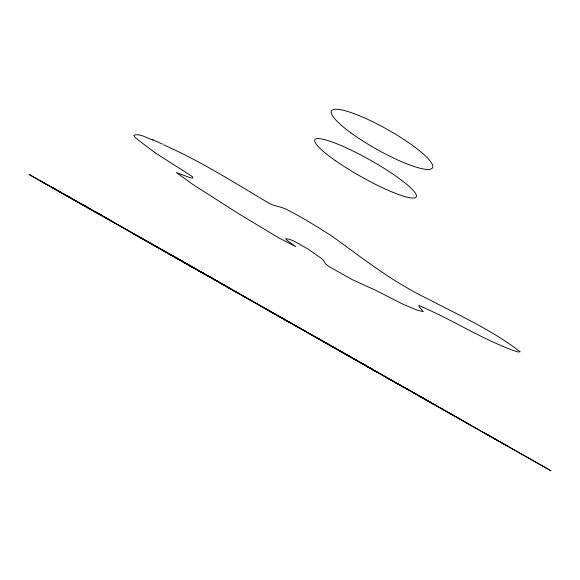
<?xml version="1.0" encoding="UTF-8"?>
<svg xmlns="http://www.w3.org/2000/svg" width="580" height="580" viewBox="0 0 580 580"><rect width="100%" height="100%" fill="white"/><g stroke="black" fill="none" stroke-linecap="round" stroke-linejoin="round"><path stroke-width="0.87" d="M152.946 140.026C146.965 138.279 140.077 133.146 133.784 135.263L134.85 137.097L138.062 139.918L154.831 152.569L192.285 176.574L192.944 177.995L190.255 177.784L176.356 172.565L193.096 184.607L238.061 213.368L279.067 238.046L295.814 246.609L287.194 240.454L285.65 238.713L289.115 239.177L293.654 240.939L307.451 248.704L321.015 258.107A62.466 4.162 29.7 0 1 323.488 260.398L325.554 263.813L329.005 266.575L352.56 279.785L375.296 290.109L402.825 304.137L417.005 310.075L423.298 311.699L419.137 306.733L418.825 305.5C446.89 317.26 473.041 333.63 501.113 345.593A97.172 8.018 28.9 0 0 511.212 349.74L518.012 351.98L520.151 351.785C492.34 330.208 459.527 315.585 428.439 299.171C393.682 282.714 363.319 258.825 332.34 236.408C317.296 226.744 302.042 217.319 286.107 209.177C280.387 206.451 273.803 206.197 268.308 202.811C233.994 182.41 200.194 160.921 163.516 144.804M183.193 261.776L183.548 261.964L168.178 253.286L173.565 256.331M452.567 415.004L418.985 395.901L469.836 424.705L448.927 412.873M203.188 273.238L204.696 274.086L198.193 270.382M269.468 310.923L271.223 311.91M135.067 234.69L133.719 233.936L239.032 293.785M144.231 239.837L145.899 240.773L140.751 237.844M190.073 265.683L194.09 267.953L174.993 257.063M341.576 351.988L339.815 350.994L349.269 356.381M505.455 444.983L507.957 446.39L484.43 432.977L551 470.786L461.528 420.087M175.443 257.382L190.639 266.256M186.042 263.617L204.211 273.905M245.993 297.685L243.049 296.025L244.956 297.112M269.86 311.221L273.455 313.243M317.137 338.002L372.723 369.445M362.42 363.595L366.944 366.154L82.135 204.319L88.044 207.691M326.156 343.302L323.321 341.692L326.069 343.266M356.323 360.31L353.191 358.541L394.552 382.097M428.975 401.599L432.571 403.629M459.78 419.064L463.384 421.102M109.997 220.059L94.772 211.432L102.153 215.637M61.748 192.879L51.366 186.999L61.154 192.575M87.014 207.154L63.72 193.952L75.647 200.752M398.699 384.185L425.705 399.548L406.79 388.825M354.365 359.035L280.212 316.977L289.688 322.379M366.183 365.784L460.984 419.637M465.631 422.37L497.676 440.575M387.179 377.826L29 174.406L96.78 212.947M395.002 382.343L433.63 404.267L429.787 402.071M249.574 299.787L290.239 322.879L281.344 317.811M289.877 322.661L378.153 372.817L375.978 371.577M386.599 377.602L403.535 387.208L385.562 376.971L398.88 384.489L395.596 382.611M366.661 366.313L371.599 369.112M197.939 270.091L229.825 288.267L40.107 180.663L45.167 183.548M368.96 367.539L374.81 370.881L371.715 369.134L372.693 369.699M261.79 306.602L285.171 319.986M227.802 287.368L250.328 300.172M184.911 262.914L192.328 267.228M151.815 139.359A69.919 4.393 28.1 0 1 162.364 144.072M335.146 160.45A58.203 9.461 29.4 0 0 416.114 197.149A58.203 9.461 29.4 0 0 345.419 147.443A58.203 9.461 29.4 0 0 335.146 160.45M350.885 132.834A58.014 11.259 29.4 0 0 432.361 168.055A58.014 11.259 29.4 0 0 362.674 117.109A58.014 11.259 29.4 0 0 350.885 132.834"/></g></svg>
